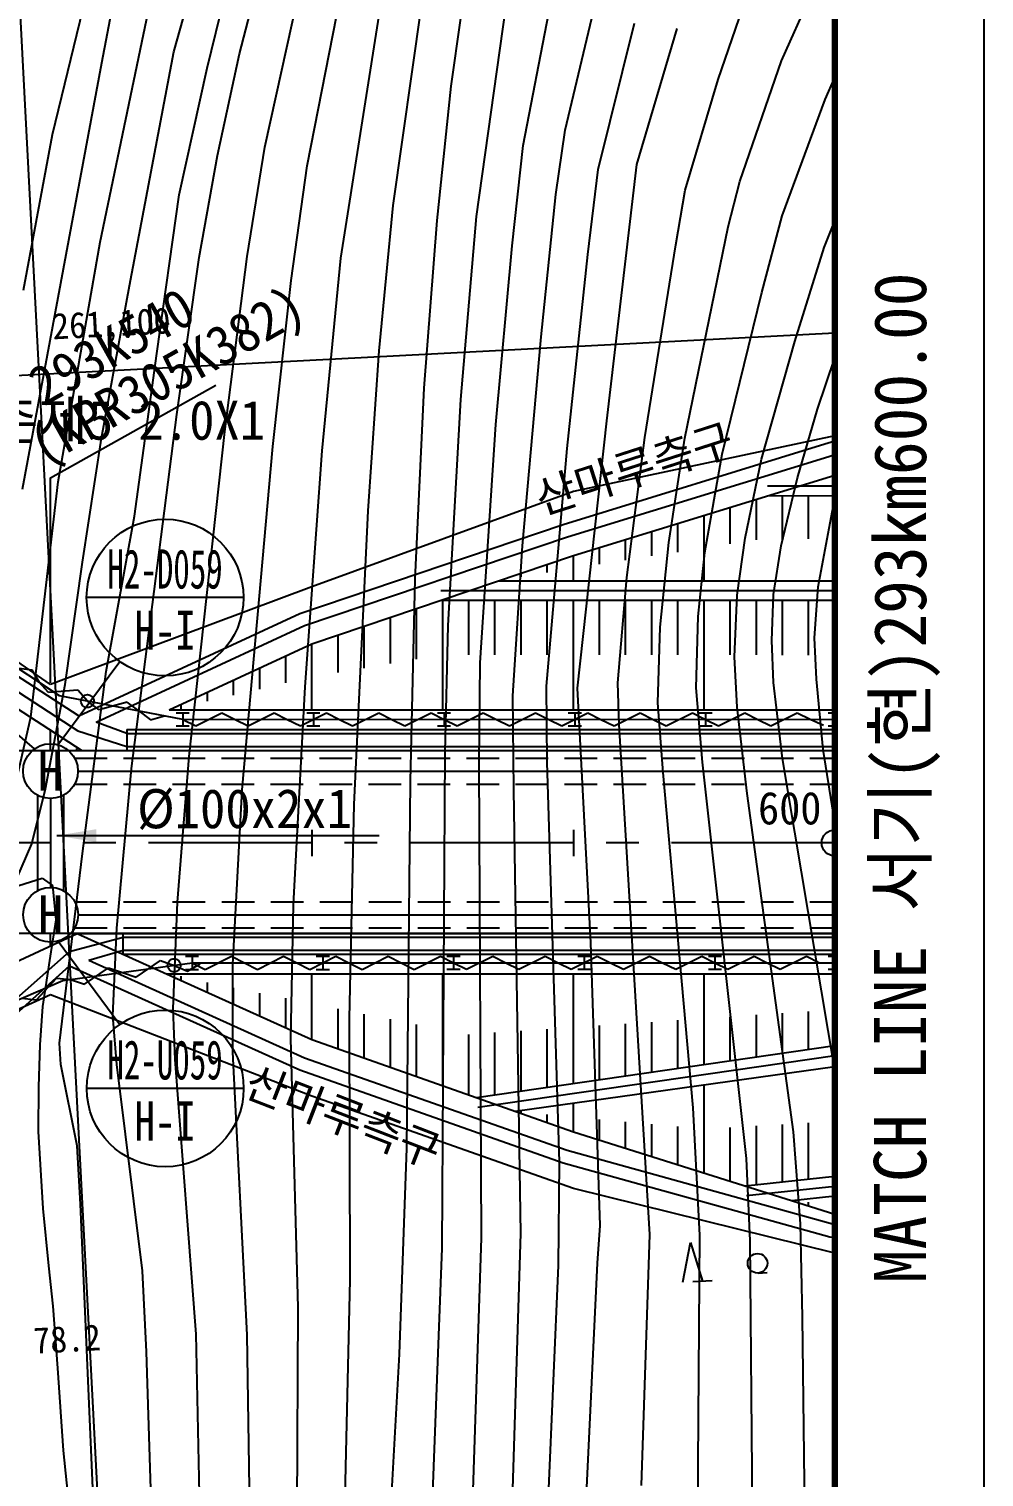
# Model space of a CAD drawing. Header units: millimetres. Extents: x 9574 to 10370, y 1103 to 1809.
# Drawn here: x 10296.8 to 10369.9, y 1423.7 to 1534.6 of the extents above; entities that cross this region are included whole.
import ezdxf
from ezdxf.enums import TextEntityAlignment as Align
from ezdxf.xclip import XClip

# ---------------------------------------------------------------- set-up
doc = ezdxf.new("R2010")
doc.units = ezdxf.units.MM
doc.header["$LTSCALE"] = 10
doc.header["$MEASUREMENT"] = 0
doc.header["$XCLIPFRAME"] = 2
for name, pattern in [('A-CENTR01', [2, 1.25, -0.25, 0.25, -0.25]), ('CENTER', [2, 1.25, -0.25, 0.25, -0.25]), ('HIDDEN', [0.375, 0.25, -0.125])]:
    doc.linetypes.add(name, pattern=pattern)
for name, color, linetype in [('TN-MACL', 6, 'A-CENTR01'), ('TN-MANH', 4, 'Continuous'), ('TZ-BASE', 253, 'Continuous'), ('TZ-CABL', 4, 'Continuous')]:
    doc.layers.add(name, color=color, linetype=linetype)
doc.layers.add('TX-PAPR', color=2, linetype='Continuous', plot=False)
doc.styles.add('GR', font='GulimChe.ttf')
doc.styles.add('HANA', font='GulimChe.ttf')
doc.styles.get("Standard").update_dxf_attribs({"font": 'GulimChe.ttf'})
doc.styles.add('굴림체', font='GulimChe.ttf')
doc.linetypes.add('ZIGZAG', pattern='A,0.0001,-0.2,[131,ltypeshp.shx,S=0.2,R=0,X=-0.2,Y=0],-0.4,[131,ltypeshp.shx,S=0.2,R=180,X=0.2,Y=0],-0.2', length=0.8001)
doc.dimstyles.get("Standard").update_dxf_attribs({"dimtxt": 0.18, "dimasz": 0.18, "dimexe": 0.18, "dimexo": 0.0625, "dimgap": 0.09, "dimtad": 0, "dimtih": 1, "dimtoh": 1, "dimdec": 4, "dimzin": 0, "dimdsep": 46, "dimtxsty": 'Standard', "dimcen": 0.09, "dimadec": 0, "dimazin": 0, "dimtfac": 1, "dimtdec": 4, "dimtofl": 0, "dimtmove": 0, "dimatfit": 3, "dimfxl": 0, "dimtolj": 1, "dimtzin": 0, "dimarcsym": 0})

# ---------------------------------------------------------------- blocks, each defined once
blk = doc.blocks.new('JD-SDKSDK43SA')
at = {"layer": 'TZ-BASE'}
for p, q in [((652.15, -213.42), (624.7, 312.24)), ((649.42, 60.57, 78), (652.7, 72.12, 78)), ((640.15, 54.23, 75), (644.14, 70.74, 75)), ((651.98, 59.32, 79), (654.61, 70.14, 79)), ((643.91, 59.73, 76), (645.77, 69.4, 76)), ((643.8, 45.99, 77), (648.34, 67.87, 77)), ((654.45, 60.41, 80), (656.37, 67.76, 80)), ((656.4, 53.27, 81), (659.38, 66.84, 81)), ((659.63, 51.83, 82), (662.38, 65.92, 82)), ((695.93, 59.87, 92), (698.48, 65.63, 92)), ((662.22, 44.78, 83), (665.39, 64.99, 83)), ((666.21, 48.8, 84), (668.39, 64.07, 84)), ((672.59, 47.97, 86), (674.84, 63.94, 86)), ((676.15, 53.39, 87), (678.12, 63.55, 87)), ((670.66, 57.94, 85), (671.4, 63.15, 85)), ((679.37, 54.58, 88), (681.4, 63.15, 88)), ((681.89, 51.57, 89), (684.68, 62.76, 89)), ((684.86, 51.95, 90), (687.95, 62.36, 90)), ((691.07, 58.46, 91), (692.69, 63.11, 91)), ((646.05, 42.64, 78), (649.42, 60.57, 78)), ((652.76, 52.64, 80), (654.45, 60.41, 80)), ((692.74, 50.64, 92), (695.93, 59.87, 92)), ((637.84, 27.08, 76), (643.91, 59.73, 76)), ((649.85, 49.63, 79), (651.98, 59.32, 79)), ((669.57, 47.66, 85), (670.66, 57.94, 85)), ((688.55, 49.98, 91), (691.07, 58.46, 91)), ((699.26, 56.93, 93), (700, 58.61, 93)), ((695.97, 48.01, 93), (699.26, 56.93, 93)), ((678.67, 49.65, 88), (679.37, 54.58, 88)), ((637.92, 42.33, 75), (640.15, 54.23, 75)), ((655.04, 44.89, 81), (656.4, 53.27, 81)), ((675.31, 45.72, 87), (676.15, 53.39, 87)), ((651.38, 44.83, 80), (652.76, 52.64, 80)), ((658.41, 43.06, 82), (659.63, 51.83, 82)), ((681.11, 45.06, 89), (681.89, 51.57, 89)), ((682.56, 32.32, 90), (684.86, 51.95, 90)), ((687.83, 45.78, 91), (688.55, 49.98, 91)), ((691.85, 47.18, 92), (692.74, 50.64, 92)), ((648.13, 37.47, 79), (649.85, 49.63, 79)), ((665.15, 37.67, 84), (666.21, 48.8, 84)), ((677.53, 38.74, 88), (678.67, 49.65, 88)), ((671.39, 33.95, 86), (672.59, 47.97, 86)), ((694.43, 42.14, 93), (695.97, 48.01, 93)), ((668.59, 34.83, 85), (669.57, 47.66, 85)), ((688.52, 30.98, 92), (691.85, 47.18, 92)), ((699.2, 45.58, 94), (700, 47.62, 94)), ((640.59, 27.64, 77), (643.8, 45.99, 77)), ((674.07, 32.03, 87), (675.31, 45.72, 87)), ((685.46, 31.05, 91), (687.83, 45.78, 91)), ((696.94, 38.38, 94), (699.2, 45.58, 94)), ((649.67, 32.81, 80), (651.38, 44.83, 80)), ((653.32, 31.5, 81), (655.04, 44.89, 81)), ((660.77, 30.03, 83), (662.22, 44.78, 83)), ((679.53, 30.21, 89), (681.11, 45.06, 89)), ((643.89, 31, 78), (646.05, 42.64, 78)), ((657, 30.34, 82), (658.41, 43.06, 82)), ((691.38, 29.76, 93), (694.43, 42.14, 93)), ((280, 17.13), (700, 39.06)), ((676.1, 22.75, 88), (677.53, 38.74, 88)), ((694.4, 29.37, 94), (696.94, 38.38, 94)), ((646.42, 25.03, 79), (648.13, 37.47, 79)), ((664.29, 25.43, 84), (665.15, 37.67, 84)), ((698.68, 33.22, 95), (700, 37.13, 95)), ((667.89, 20.2, 85), (668.59, 34.83, 85)), ((670.41, 16.64, 86), (671.39, 33.95, 86)), ((646.2, 5.69, 80), (649.67, 32.81, 80)), ((680.31, 11.85, 90), (682.56, 32.32, 90)), ((697.15, 27.96, 95), (698.68, 33.22, 95)), ((650.6, 6.62, 81), (653.32, 31.5, 81)), ((672.88, 13.8, 87), (674.07, 32.03, 87)), ((700, 31.16), (680, 26.91)), ((700, 31.16), (680, 26.91)), ((684.1, 20.32, 91), (685.46, 31.05, 91)), ((700, 31.16), (700, 31.16)), ((700, 31.16), (700, 31.16)), ((642.44, 21.49, 78), (643.89, 31, 78)), ((654.67, 4.06, 82), (657, 30.34, 82)), ((659.48, 11.95, 83), (660.77, 30.03, 83)), ((677.95, 12, 89), (679.53, 30.21, 89)), ((679.23, 24.39), (699.25, 30.55)), ((687.3, 23, 92), (688.52, 30.98, 92)), ((699.25, 30.55), (700, 30.79)), ((679.54, 23.44), (699.55, 29.59)), ((690.07, 22.23, 93), (691.38, 29.76, 93)), ((693.15, 23.33, 94), (694.4, 29.37, 94)), ((699.55, 29.59), (700, 29.74)), ((680, 22.01), (700, 28.16)), ((695.89, 22.75, 95), (697.15, 27.96, 95)), ((699.77, 28.09), (700, 28.09)), ((700, 28.09), (700, 28.16)), ((700, 28.16), (700, 28.16)), ((638.48, 9.63, 77), (640.59, 27.64, 77)), ((680, 26.91), (660, 19.6)), ((680, 26.91), (660, 19.6)), ((694.86, 27.33), (700, 27.34)), ((692, 22.89), (692, 25.7)), ((694, 23.2), (694, 26.32)), ((694.86, 26.58), (700, 26.59)), ((696, 23.24), (696, 26.58)), ((698, 23.29), (698, 26.59)), ((698.73, 19.62, 96), (699.96, 26.15, 96)), ((699.96, 26.15, 96), (700, 26.32, 96)), ((700, 20.08), (700, 26.59)), ((644.26, 13.12, 79), (646.42, 25.03, 79)), ((663.22, 2.95, 84), (664.29, 25.43, 84)), ((688, 22.27), (688, 24.47)), ((690, 20.08), (690, 25.08)), ((659.07, 17.57), (679.23, 24.39)), ((659.44, 16.64), (679.54, 23.44)), ((686, 21.97), (686, 23.85)), ((692.54, 18.98, 94), (693.15, 23.33, 94)), ((675.37, 11.27, 88), (676.1, 22.75, 88)), ((682, 21.35), (682, 22.62)), ((684, 21.66), (684, 23.24)), ((686.63, 16.53, 92), (687.3, 23, 92)), ((689.56, 17.34, 93), (690.07, 22.23, 93)), ((695.32, 19.03, 95), (695.89, 22.75, 95)), ((641.12, 12.13, 78), (642.44, 21.49, 78)), ((660, 15.25), (680, 22.01)), ((678, 20.71), (678, 21.33)), ((680, 20.08), (680, 22.01)), ((640, 12.12), (628.67, 20)), ((640, 12.12), (628.67, 20)), ((667.53, 4.73, 85), (667.89, 20.2, 85)), ((674.29, 20.08), (700, 20.08)), ((676, 20.37), (676, 20.66)), ((683.41, 12.25, 91), (684.1, 20.32, 91)), ((700, 20.08), (700, 20.08)), ((626, 19.02), (642.09, 8.59)), ((626.56, 19.85), (642.17, 9.73)), ((660, 19.6), (640, 12.12)), ((660, 19.6), (640, 12.12)), ((669.85, 19.33), (700, 19.33)), ((692.34, 14.25, 94), (692.54, 18.98, 94)), ((695.18, 15.51, 95), (695.32, 19.03, 95)), ((698.46, 15.71, 96), (698.73, 19.62, 96)), ((668, 14.07), (668, 17.95)), ((669.85, 18.58), (700, 18.58)), ((670, 10.18), (670, 18.63)), ((672, 14.4), (672, 18.58)), ((674, 14.4), (674, 18.58)), ((676, 14.4), (676, 18.58)), ((678, 14.4), (678, 18.58)), ((680, 10.18), (680, 18.58)), ((682, 14.39), (682, 18.58)), ((684, 14.39), (684, 18.58)), ((686, 14.39), (686, 18.58)), ((688, 14.39), (688, 18.58)), ((690, 10.18), (690, 18.58)), ((692, 14.39), (692, 18.58)), ((694, 14.39), (694, 18.58)), ((696, 14.38), (696, 18.58)), ((698, 14.38), (698, 18.58)), ((700, 10.18), (700, 18.58)), ((626.32, 17.48), (642.4, 7.08)), ((642.17, 9.73), (659.07, 17.57)), ((643.5, 9.24), (659.44, 16.64)), ((666, 13.73), (666, 17.28)), ((670.19, 6.96, 86), (670.41, 16.64, 86)), ((689.4, 11.87, 93), (689.56, 17.34, 93)), ((662, 13.05), (662, 15.92)), ((664, 13.39), (664, 16.6)), ((686.45, 10.73, 92), (686.63, 16.53, 92)), ((698.59, 12.53, 96), (698.46, 15.71, 96)), ((649.07, 10.18), (660, 15.25)), ((660, 10.18), (660, 15.25)), ((695.32, 12.28, 95), (695.18, 15.51, 95)), ((638.6, 13.24), (636.38, 13.5)), ((656, 11.78), (656, 13.39)), ((658, 12.25), (658, 14.32)), ((672.79, 6.06, 87), (672.88, 13.8, 87)), ((692.52, 10.39, 94), (692.34, 14.25, 94)), ((639.16, 12.28), (638.6, 13.24)), ((639.85, 11.51), (639.1, 12.34)), ((642.44, -0.82, 79), (644.26, 13.12, 79)), ((654, 11.32), (654, 12.46)), ((683.51, 9.06, 91), (683.41, 12.25, 91)), ((696.01, 6.46, 95), (695.32, 12.28, 95)), ((699.12, 7.15, 96), (698.59, 12.53, 96)), ((639.6, 4.14, 78), (641.12, 12.13, 78)), ((642.08, 11.7), (639.85, 11.51)), ((642.82, 10.86), (642.08, 11.7)), ((652, 10.86), (652, 11.54)), ((658.58, -4.7, 83), (659.48, 11.95, 83)), ((675.44, 4.07, 88), (675.37, 11.27, 88)), ((678, 6.18, 89), (677.95, 12, 89)), ((681.33, -7.61, 90), (680.31, 11.85, 90)), ((689.89, 6.19, 93), (689.4, 11.87, 93)), ((643.71, 10.18), (642.82, 10.86)), ((645.86, 10.79), (643.71, 10.18)), ((646.75, 10.11), (645.86, 10.79)), ((646.75, 10.11), (647.64, 9.43)), ((649.07, 10.18), (700, 10.18)), ((650, 10.18), (650, 10.61)), ((686.86, 5.4, 92), (686.45, 10.73, 92)), ((693.3, 3.79, 94), (692.52, 10.39, 94)), ((636.78, 2.13, 77), (638.48, 9.63, 77)), ((645.84, 8.38), (643.5, 9.24)), ((647.64, 9.43), (648.71, 9.73)), ((649.61, 9.96), (650.61, 9.96)), ((649.61, 8.96), (650.61, 8.96)), ((650.11, 9.96), (650.11, 8.96)), ((650.11, 9.46), (651.11, 8.96)), ((651.11, 8.96), (653.11, 9.96)), ((653.11, 9.96), (654.11, 9.46)), ((654.11, 9.46), (655.11, 8.96)), ((655.11, 8.96), (657.11, 9.96)), ((657.11, 9.96), (658.11, 9.46)), ((658.11, 9.46), (659.11, 8.96)), ((659.11, 8.96), (661.11, 9.96)), ((659.61, 9.96), (660.61, 9.96)), ((659.61, 8.96), (660.61, 8.96)), ((660.11, 9.96), (660.11, 8.96)), ((661.11, 9.96), (662.11, 9.46)), ((662.11, 9.46), (663.11, 8.96)), ((663.11, 8.96), (665.11, 9.96)), ((665.11, 9.96), (666.11, 9.46)), ((666.11, 9.46), (667.11, 8.96)), ((667.11, 8.96), (669.11, 9.96)), ((669.11, 9.96), (670.11, 9.46)), ((669.61, 9.96), (670.61, 9.96)), ((669.61, 8.96), (670.61, 8.96)), ((670.11, 9.96), (670.11, 8.96)), ((670.11, 9.46), (671.11, 8.96)), ((671.11, 8.96), (673.11, 9.96)), ((673.11, 9.96), (674.11, 9.46)), ((674.11, 9.46), (675.11, 8.96)), ((675.11, 8.96), (677.11, 9.96)), ((677.11, 9.96), (678.11, 9.46)), ((678.11, 9.46), (679.11, 8.96)), ((679.11, 8.96), (681.11, 9.96)), ((679.61, 9.96), (680.61, 9.96)), ((679.61, 8.96), (680.61, 8.96)), ((680.11, 9.96), (680.11, 8.96)), ((681.11, 9.96), (682.11, 9.46)), ((682.11, 9.46), (683.11, 8.96)), ((683.11, 8.96), (685.11, 9.96)), ((685.84, -29.97, 91), (683.51, 9.06, 91)), ((685.11, 9.96), (686.11, 9.46)), ((686.11, 9.46), (687.11, 8.96)), ((687.11, 8.96), (689.11, 9.96)), ((689.11, 9.96), (690.11, 9.46)), ((689.61, 9.96), (690.61, 9.96)), ((689.61, 8.96), (690.61, 8.96)), ((690.11, 9.96), (690.11, 8.96)), ((690.11, 9.46), (691.11, 8.96)), ((691.11, 8.96), (693.11, 9.96)), ((693.11, 9.96), (694.11, 9.46)), ((694.11, 9.46), (695.11, 8.96)), ((695.11, 8.96), (697.11, 9.96)), ((697.11, 9.96), (698.11, 9.47)), ((698.11, 9.47), (699.13, 9.02)), ((699.5, 9.97), (700, 9.97)), ((699.5, 8.97), (700, 8.97)), ((700, 9.97), (700, 8.97)), ((640, 7.08), (640, 8.63)), ((642.09, 8.59), (645.84, 7.38)), ((645.84, 8.68), (645.84, 7.08)), ((645.84, 8.68), (700, 8.68)), ((645.84, 8.38), (700, 8.38)), ((280, 7.06), (700, 7.08)), ((642, 7.08), (642, 7.24)), ((645.84, 7.38), (700, 7.38)), ((669.97, -31.03, 86), (670.19, 6.96, 86)), ((700, 1.56, 96), (699.12, 7.15, 96)), ((645.06, -6.52, 80), (646.2, 5.69, 80)), ((649.72, -4.53, 81), (650.6, 6.62, 81)), ((672.98, -30.24, 87), (672.79, 6.06, 87)), ((678.95, -24.43, 89), (678, 6.18, 89)), ((693.24, -24.16, 93), (689.89, 6.19, 93)), ((696.95, 0.82, 95), (696.01, 6.46, 95)), ((667.25, -23.37, 85), (667.53, 4.73, 85)), ((689.17, -20.28, 92), (686.86, 5.4, 92)), ((638.57, -0.08, 78), (639.6, 4.14, 78)), ((653.94, -9.31, 82), (654.67, 4.06, 82)), ((675.99, -29.89, 88), (675.44, 4.07, 88)), ((696.83, -22.12, 94), (693.3, 3.79, 94)), ((662.86, -13.42, 84), (663.22, 2.95, 84)), ((640, 1), (640, -1)), ((660, 1), (660, -1)), ((680, 1), (680, -1)), ((700, -17.4, 95), (696.95, 0.82, 95)), ((636.59, -4.62, 78), (638.57, -0.08, 78)), ((640.67, -15.34, 79), (642.44, -0.82, 79)), ((637.58, -3.26, 78.26), (639.35, -2.7, 78.26)), ((639.35, -2.7, 78.26), (640.14, -3.26, 78.26)), ((640.14, -3.26, 78.26), (640.4, -5.88, 78.26)), ((649.37, -12.71, 81), (649.72, -4.53, 81)), ((658.38, -14.98, 83), (658.58, -4.7, 83)), ((640.4, -5.88, 78.26), (639.96, -8.68, 78.26)), ((644.76, -13.21, 80), (645.06, -6.52, 80)), ((700, -6.92), (280, -6.94)), ((625.82, -14.51), (642.03, -6.92)), ((640, -7.87), (640, -6.92)), ((641.44, -8.3), (645.56, -7.22)), ((642, -6.94), (642, -6.92)), ((642.03, -6.92), (660, -15.06)), ((642.03, -6.92), (700, -6.92)), ((645.56, -8.52), (645.56, -6.92)), ((645.56, -7.22), (700, -7.22)), ((682.06, -29.28, 90), (681.33, -7.61, 90)), ((626.96, -21.14), (641.44, -8.3)), ((639.96, -8.68, 78.26), (639.39, -12.52, 78.26)), ((642.93, -8.98), (645.56, -8.22)), ((645.56, -8.22), (700, -8.22)), ((645.56, -8.52), (700, -8.52)), ((650.33, -8.68), (651.33, -8.68)), ((650.83, -8.68), (650.83, -9.68)), ((651.83, -9.68), (653.83, -8.68)), ((653.83, -8.68), (654.83, -9.18)), ((655.83, -9.68), (657.83, -8.68)), ((657.83, -8.68), (658.83, -9.18)), ((659.83, -9.68), (661.83, -8.68)), ((660.33, -8.68), (661.33, -8.68)), ((660.83, -8.68), (660.83, -9.68)), ((661.83, -8.68), (662.83, -9.18)), ((663.83, -9.68), (665.83, -8.68)), ((665.83, -8.68), (666.83, -9.18)), ((667.83, -9.68), (669.83, -8.67)), ((669.83, -8.67), (670.83, -9.17)), ((670.33, -8.67), (671.33, -8.67)), ((670.83, -8.67), (670.83, -9.67)), ((671.83, -9.67), (673.83, -8.67)), ((673.83, -8.67), (674.83, -9.17)), ((675.83, -9.67), (677.83, -8.67)), ((677.83, -8.67), (678.83, -9.17)), ((679.83, -9.67), (681.83, -8.67)), ((680.33, -8.67), (681.33, -8.67)), ((680.83, -8.67), (680.83, -9.67)), ((681.83, -8.67), (682.83, -9.17)), ((683.83, -9.67), (685.83, -8.67)), ((685.83, -8.67), (686.83, -9.17)), ((687.83, -9.67), (689.83, -8.67)), ((689.83, -8.67), (690.83, -9.17)), ((690.33, -8.67), (691.33, -8.67)), ((690.83, -8.67), (690.83, -9.67)), ((691.83, -9.67), (693.83, -8.67)), ((693.83, -8.67), (694.83, -9.17)), ((695.83, -9.67), (697.83, -8.67)), ((697.83, -8.67), (698.83, -9.17)), ((699.5, -8.67), (700.5, -8.67)), ((700, -8.67), (700, -9.67)), ((627.39, -22.04), (641.45, -9.4)), ((641.45, -9.4), (659.07, -17.38)), ((642.59, -10.82), (644.43, -9.56)), ((642.93, -8.98), (659.44, -16.45)), ((644.43, -9.56), (645.49, -9.91)), ((645.49, -9.91), (646.55, -10.27)), ((646.55, -10.27), (648.4, -9.01)), ((648.4, -9.01), (649.45, -9.37)), ((649.45, -9.37), (650.48, -9.81)), ((650.33, -9.68), (651.33, -9.68)), ((650.48, -9.81), (651.45, -9.26)), ((650.83, -9.18), (651.83, -9.68)), ((653.94, -16.02, 82), (653.94, -9.31, 82)), ((654.83, -9.18), (655.83, -9.68)), ((658.83, -9.18), (659.83, -9.68)), ((660.33, -9.68), (661.33, -9.68)), ((662.83, -9.18), (663.83, -9.68)), ((666.83, -9.18), (667.83, -9.68)), ((670.33, -9.67), (671.33, -9.67)), ((670.83, -9.17), (671.83, -9.67)), ((674.83, -9.17), (675.83, -9.67)), ((678.83, -9.17), (679.83, -9.67)), ((680.33, -9.67), (681.33, -9.67)), ((682.83, -9.17), (683.83, -9.67)), ((686.83, -9.17), (687.83, -9.67)), ((690.33, -9.67), (691.33, -9.67)), ((690.83, -9.17), (691.83, -9.67)), ((694.83, -9.17), (695.83, -9.67)), ((699.5, -9.67), (700.5, -9.67)), ((638.92, -12), (640.44, -10.35)), ((640.44, -10.35), (641.55, -10.46)), ((641.53, -10.46), (642.59, -10.82)), ((648.87, -10.02), (700, -10.02)), ((650, -10.53), (650, -10.2)), ((652, -11.44), (652, -10.68)), ((654, -12.34), (654, -11.08)), ((660, -15.06), (660, -10.02)), ((670, -18.59), (670, -10.02)), ((680, -18.42), (680, -10.02)), ((690, -16.97), (690, -10.02)), ((640, -11.63), (620, -20.63)), ((640, -11.63), (620, -20.63)), ((637.81, -11.88), (638.92, -12)), ((660, -19.38), (640, -11.63)), ((660, -19.38), (640, -11.63)), ((656, -13.25), (656, -11.49)), ((658, -14.16), (658, -11.89)), ((639.39, -12.52, 78.26), (639.19, -15.45, 78.26)), ((645.07, -16.96, 80), (644.76, -13.21, 80)), ((649.53, -16.59, 81), (649.37, -12.71, 81)), ((662, -15.77), (662, -12.69)), ((664, -16.47), (664, -13.1)), ((694, -16.38), (694, -13.17)), ((696, -16.09), (696, -13.03)), ((698, -15.8), (698, -12.9)), ((662.91, -33.46, 84), (662.86, -13.42, 84)), ((666, -17.18), (666, -13.5)), ((668, -17.88), (668, -13.9)), ((676, -19), (676, -14.39)), ((678, -18.71), (678, -14.25)), ((682, -18.13), (682, -13.98)), ((684, -17.84), (684, -13.85)), ((686, -17.55), (686, -13.71)), ((688, -17.26), (688, -13.58)), ((692, -16.67), (692, -13.31)), ((639.19, -15.45, 78.26), (639.08, -18.68, 78.26)), ((640.79, -16.95, 79), (640.67, -15.34, 79)), ((658.94, -35.57, 83), (658.38, -14.98, 83)), ((660, -15.06), (680, -22.11)), ((672, -19.29), (672, -14.66)), ((672.59, -19.5), (700, -15.51)), ((674, -19.29), (674, -14.52)), ((651.15, -37.61, 81), (649.53, -16.59, 81)), ((655.05, -37.67, 82), (653.94, -16.02, 82)), ((659.44, -16.45), (679.53, -23.53)), ((672.7, -20.24), (700, -16.27)), ((642.03, -23.18, 79), (640.79, -16.95, 79)), ((647.03, -32.75, 80), (645.07, -16.96, 80)), ((659.07, -17.38), (679.21, -24.48)), ((675.55, -20.54), (700, -17.12)), ((639.08, -18.68, 78.26), (639.04, -22.08, 78.26)), ((690, -25.26), (690, -18.52)), ((680, -26.46), (660, -19.38)), ((680, -26.46), (660, -19.38)), ((680, -22.11), (680, -19.92)), ((676, -20.7), (676, -20.48)), ((678, -21.41), (678, -20.8)), ((689.68, -30.04, 92), (689.17, -20.28, 92)), ((639.04, -22.08, 78.26), (639.41, -27.98, 78.26)), ((680, -22.11), (700, -28.41)), ((682, -22.74), (682, -21.17)), ((684, -23.37), (684, -21.35)), ((686, -24), (686, -21.53)), ((688, -24.63), (688, -21.71)), ((692, -25.89), (692, -21.78)), ((694, -26.16), (694, -21.66)), ((696, -25.95), (696, -21.55)), ((697.37, -29.15, 94), (696.83, -22.12, 94)), ((698, -25.73), (698, -21.43)), ((642.28, -27.66, 79), (642.03, -23.18, 79)), ((666.69, -39.14, 85), (667.25, -23.37, 85)), ((679.53, -23.53), (699.82, -29.16)), ((693.53, -30.47, 93), (693.24, -24.16, 93)), ((678.87, -32.36, 89), (678.95, -24.43, 89)), ((679.21, -24.48), (699.62, -30.15)), ((700, -31.41), (680, -26.46)), ((700, -31.41), (680, -26.46)), ((693.16, -26.26), (700, -25.52)), ((693.24, -27), (700, -26.27)), ((643.28, -50.56, 79), (642.28, -27.66, 79)), ((696.71, -27.37), (700, -27.02)), ((698, -27.78), (698, -27.51)), ((639.41, -27.98, 78.26), (639.84, -32.37, 78.26)), ((675.15, -56.01, 88), (675.99, -29.89, 88)), ((681.84, -32.17, 90), (682.06, -29.28, 90)), ((697.53, -36.31, 94), (697.37, -29.15, 94)), ((699.82, -29.16), (700, -29.19)), ((669.03, -55.56, 86), (669.97, -31.03, 86)), ((672.11, -55.98, 87), (672.98, -30.24, 87)), ((685.22, -49.2, 91), (685.84, -29.97, 91)), ((688.38, -33.62, 90.79), (688.97, -30.59, 90.79)), ((688.97, -30.59, 90.79), (689.88, -33.55, 90.79)), ((689.49, -54.95, 92), (689.68, -30.04, 92)), ((693.85, -67.64, 93), (693.53, -30.47, 93)), ((699.62, -30.15), (700, -30.2)), ((639.84, -32.37, 78.26), (640.16, -35.46, 78.26)), ((647.33, -38.96, 80), (647.03, -32.75, 80)), ((678.1, -50.02, 89), (678.87, -32.36, 89)), ((681.04, -49.35, 90), (681.84, -32.17, 90)), ((694.13, -32.93, 90.79), (694.83, -32.89, 90.79)), ((662.39, -56.26, 84), (662.91, -33.46, 84)), ((689.13, -33.58, 90.79), (690.63, -33.51, 90.79)), ((640.16, -35.46, 78.26), (640.54, -40.22, 78.26)), ((658.85, -56.98, 83), (658.94, -35.57, 83)), ((697.83, -61.35, 94), (697.53, -36.31, 94)), ((651.53, -56.63, 81), (651.15, -37.61, 81)), ((655.33, -57.74, 82), (655.05, -37.67, 82)), ((647.92, -57.56, 80), (647.33, -38.96, 80)), ((665.83, -54.82, 85), (666.69, -39.14, 85)), ((640.54, -40.22, 78.26), (640.96, -46.51, 78.26)), ((640.96, -46.51, 78.26), (641.4, -50.73, 78.26))]:
    blk.add_line(p, q, dxfattribs=at)
at = {"layer": 'TZ-BASE', "ltscale": 0.2}
for p, q in [((640.69, 11.27), (635.88, 14.43)), ((650.11, 9.46), (640.69, 11.27)), ((650.11, 9.46), (700, 9.47)), ((640.93, -10.54), (650.83, -9.18)), ((650.83, -9.18), (700, -9.17)), ((632.91, -13.99), (640.93, -10.54))]:
    blk.add_line(p, q, dxfattribs=at)
at = {"layer": 'TZ-BASE', "linetype": 'CENTER', "flags": 128}
blk.add_lwpolyline([(700, 0), (280, 0), (0, 0)], dxfattribs=at)
at = {"layer": 'TZ-BASE'}
for centre, radius in [((642.82, 10.86), 0.5), ((700, 0), 1), ((649.45, -9.37), 0.5), ((694.09, -32.18, 90.79), 0.75)]:
    blk.add_circle(centre, radius, dxfattribs=at)
at = {"layer": 'TZ-BASE', "style": 'HANA'}
for s, height, rotation, p in [('261,100', 2, 2.9893, (640.18, 38.55)), ('D(함)안촌제5 2.0X1', 3, 359.9972, (621.97, 30.87, 60.6)), ('산마루측구', 2.5, 17.8008, (677.56, 25.09)), ('산마루측구', 2.5, 338.863, (654.64, -19.28)), ('78.2', 2, 2.9893, (638.73, -39.1, 78.18))]:
    blk.add_text(s, height=height, rotation=rotation, dxfattribs=at).set_placement(p)
blk.add_text('600', height=2.5, dxfattribs=at).set_placement((694.13, 1.42))

msp = doc.modelspace()

# ---------------------------------------------------------------- linework, layer by layer
at = {"layer": 'TN-MACL', "const_width": 0.5, "elevation": -118.75}
msp.add_lwpolyline([(10358.47, 1547.26), (10358.47, 1397.26)], dxfattribs=at)
at = {"layer": 'TN-MANH'}
for centre in [(10298.46, 1477.76, -59.38), (10298.47, 1466.76, -59.38)]:
    msp.add_circle(centre, 2.1, dxfattribs=at)
at = {"layer": 'TX-PAPR'}
msp.add_lwpolyline([(9573.89, 1103.05), (10369.89, 1103.05), (10369.89, 1619.05), (9573.89, 1619.05)], close=True, dxfattribs=at)
at = {"layer": 'TX-PAPR', "elevation": -59.38, "flags": 128}
msp.add_lwpolyline([(9658.44, 1547.26), (10358.47, 1547.26), (10358.47, 1397.26), (9658.51, 1397.26), (9658.44, 1547.26)], dxfattribs=at)
at = {"layer": 'TZ-BASE'}
for p, q in [((10313.23, 1491.05, -59.38), (10301.23, 1491.05, -59.38)), ((10299.03, 1479.78, -59.38), (10303.76, 1486.15, -59.38)), ((10299.04, 1464.74, -59.38), (10303.77, 1458.37, -59.38)), ((10313.24, 1453.47, -59.38), (10301.24, 1453.47, -59.38))]:
    msp.add_line(p, q, dxfattribs=at)
at = {"layer": 'TZ-BASE', "elevation": -59.38, "flags": 128}
msp.add_lwpolyline([(10298.46, 1484.51), (10298.46, 1500.21), (10311.12, 1507.3)], dxfattribs=at)
at = {"layer": 'TZ-BASE'}
for centre in [(10307.23, 1491.05, -59.38), (10307.24, 1453.47, -59.38)]:
    msp.add_circle(centre, 6, dxfattribs=at)
at = {"layer": 'TZ-CABL', "linetype": 'ByBlock'}
msp.add_line((10297.23, 1479.47, -59.38), (10289.76, 1485.88, -59.38), dxfattribs=at)
at = {"layer": 'TZ-CABL', "linetype": 'HIDDEN', "elevation": -59.38}
for points in [[(10300.3, 1478.76), (10358.47, 1478.76)], [(10300.3, 1476.76), (10358.47, 1476.76)], [(10300.56, 1477.76), (10358.47, 1477.76)], [(10300.31, 1467.76), (10358.48, 1467.76)], [(10300.57, 1466.76), (10358.48, 1466.76)], [(10300.31, 1465.76), (10358.48, 1465.76)]]:
    msp.add_lwpolyline(points, dxfattribs=at)
at = {"layer": 'TZ-CABL', "linetype": 'ZIGZAG', "ltscale": 0.5, "elevation": -59.38}
for points in [[(10300.56, 1477.76), (10358.47, 1477.76)], [(10298.46, 1475.66), (10298.46, 1468.86)], [(10300.57, 1466.76), (10358.48, 1466.76)]]:
    msp.add_lwpolyline(points, dxfattribs=at)
at = {"layer": 'TZ-CABL', "elevation": -59.38}
for points in [[(10297.46, 1475.91), (10297.46, 1468.61)], [(10299.46, 1475.91), (10299.46, 1468.61)]]:
    msp.add_lwpolyline(points, dxfattribs=at)

# ---------------------------------------------------------------- block references
at = {"layer": 'TZ-BASE'}
ref = msp.add_blockref('JD-SDKSDK43SA', (9658.47, 1472.26, -59.38), dxfattribs=at)
XClip(ref).set_block_clipping_path([(-0.0310036678, 75), (699.9999999929, 75.0000000632), (699.9999999987, -74.9999999368), (0.0310036678, -75)])

# ---------------------------------------------------------------- texts
at = {"layer": 'TN-MACL', "style": '굴림체'}
msp.add_text('MATCH LINE 서기(현)293㎞600.00', height=4, rotation=90, dxfattribs=at).set_placement((10363.46, 1477.24, -59.38), align=Align.MIDDLE_CENTER)
at = {"layer": 'TN-MANH', "linetype": 'ByBlock', "style": 'GR'}
for p in [(10298.46, 1477.76, -59.38), (10298.47, 1466.76, -59.38)]:
    msp.add_text('H', height=3, dxfattribs=at).set_placement(p, align=Align.MIDDLE)
at = {"layer": 'TZ-BASE', "style": 'GR'}
for s, p in [('293K540', (10297.95, 1505.66, -59.38)), ('(KPR305K382)', (10297.95, 1501.07, -59.38))]:
    msp.add_text(s, height=3, rotation=29.2387, dxfattribs=at).set_placement(p)
for s, width, p in [('H2-D059', 0.65, (10307.23, 1493.21, -59.38)), ('H-I', 0.8, (10307.23, 1488.55, -59.38)), ('H2-U059', 0.65, (10307.23, 1455.63, -59.38)), ('H-I', 0.8, (10307.23, 1450.97, -59.38))]:
    msp.add_text(s, height=3, dxfattribs=dict(at, width=width)).set_placement(p, align=Align.MIDDLE)
at = {"layer": 'TZ-BASE'}
msp.add_text('Ø100x2x1', height=3, rotation=0.0518, dxfattribs=at).set_placement((10313.31, 1474.89, -59.38), align=Align.MIDDLE)

# ---------------------------------------------------------------- leaders
msp.add_leader([(10298.96, 1472.82, -59.38), (10323.61, 1472.82, -59.38)], dimstyle='Standard', override={"dimtxt": 3, "dimasz": 3, "dimexe": 2, "dimexo": 3, "dimgap": 1, "dimtad": 0, "dimtih": 0, "dimcen": 1, "dimaunit": 1, "dimadec": 8, "dimtix": 1, "dimtofl": 1, "dimtmove": 2, "dimtvp": 2}, dxfattribs=at)

doc.saveas('drawing.dxf')
